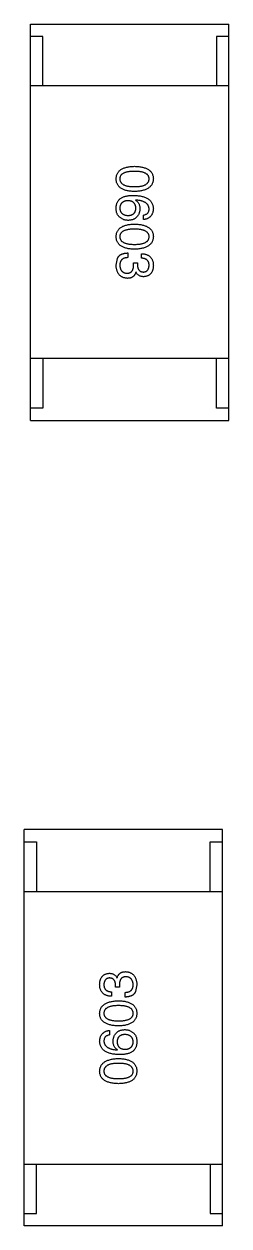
# Model space of a CAD drawing. Header units: inches. Extents: x -36 to 490, y -51 to 98.
# Drawn here: x 371.644 to 372.47, y 5.072 to 9.924 of the extents above; entities that cross this region are included whole.
import ezdxf

# ---------------------------------------------------------------- set-up
doc = ezdxf.new("R2010")
doc.units = ezdxf.units.IN
doc.header["$LTSCALE"] = 1.21
doc.header["$MEASUREMENT"] = 0
doc.layers.get('0').update_dxf_attribs({"linetype": 'CONTINUOUS'})

msp = doc.modelspace()

# ---------------------------------------------------------------- linework, layer by layer
at = {"color": 7, "linetype": 'Continuous'}
for p, q in [((371.6705, 8.3236), (371.6705, 9.9236)), ((371.6705, 9.9236), (372.4705, 9.9236)), ((372.4705, 8.3236), (372.4705, 9.9236)), ((371.7205, 9.8736), (371.6705, 9.8736)), ((371.7205, 9.6736), (371.7205, 9.8736)), ((372.4205, 9.8736), (372.4205, 9.6736)), ((372.4705, 9.8736), (372.4205, 9.8736)), ((372.4705, 9.6736), (371.6705, 9.6736)), ((372.0943, 9.2132), (372.0935, 9.2123)), ((372.1263, 9.1345), (372.1263, 9.1525)), ((372.0156, 8.9505), (372.0206, 8.9775)), ((372.0632, 8.9997), (372.0632, 8.9808)), ((372.1173, 8.9784), (372.1173, 8.9964)), ((372.0861, 8.9513), (372.0861, 8.9603)), ((372.0861, 8.9603), (372.1017, 8.9603)), ((372.1017, 8.9603), (372.1017, 8.9505)), ((372.096, 8.9218), (372.0951, 8.9218)), ((372.4705, 8.5736), (371.6705, 8.5736)), ((371.7205, 8.5736), (371.7205, 8.3736)), ((372.4205, 8.3736), (372.4205, 8.5736)), ((371.7205, 8.3736), (371.6705, 8.3736)), ((372.4705, 8.3736), (372.4205, 8.3736)), ((371.6705, 8.3236), (372.4705, 8.3236)), ((371.6443, 5.0723), (371.6443, 6.6723)), ((372.4443, 6.6723), (371.6443, 6.6723)), ((372.4443, 5.0723), (372.4443, 6.6723)), ((371.6443, 6.6223), (371.6943, 6.6223)), ((371.6943, 6.6223), (371.6943, 6.4223)), ((372.3943, 6.4223), (372.3943, 6.6223)), ((372.3943, 6.6223), (372.4443, 6.6223)), ((371.6443, 6.4223), (372.4443, 6.4223)), ((372.0188, 6.0742), (372.0196, 6.0742)), ((371.9975, 6.0176), (371.9975, 5.9996)), ((372.013, 6.0356), (372.013, 6.0455)), ((372.0286, 6.0356), (372.013, 6.0356)), ((372.0286, 6.0447), (372.0286, 6.0356)), ((372.0991, 6.0455), (372.0942, 6.0184)), ((372.0516, 5.9963), (372.0516, 6.0151)), ((371.9884, 5.8615), (371.9884, 5.8435)), ((372.0204, 5.7828), (372.0212, 5.7836)), ((371.6443, 5.3223), (372.4443, 5.3223)), ((371.6943, 5.1223), (371.6943, 5.3223)), ((372.3943, 5.3223), (372.3943, 5.1223)), ((371.6443, 5.1223), (371.6943, 5.1223)), ((372.3943, 5.1223), (372.4443, 5.1223)), ((372.4443, 5.0723), (371.6443, 5.0723))]:
    msp.add_line(p, q, dxfattribs=at)
for points, knots in [([(372.0156, 9.2986), (372.0157, 9.3006), (372.0159, 9.3045), (372.0168, 9.3101), (372.0184, 9.3153), (372.0204, 9.3202), (372.0231, 9.3248), (372.0263, 9.3289), (372.0301, 9.3327), (372.0345, 9.336), (372.0394, 9.339), (372.0449, 9.3416), (372.051, 9.3439), (372.0576, 9.3457), (372.0647, 9.3472), (372.0725, 9.3483), (372.0807, 9.3491), (372.0865, 9.3493), (372.0894, 9.3494)], [0, 0, 0, 0, 0.059135, 0.115606, 0.169241, 0.221578, 0.273261, 0.324749, 0.377329, 0.431642, 0.488541, 0.548597, 0.612232, 0.680174, 0.752504, 0.829777, 0.912307, 1, 1, 1, 1]), ([(372.0894, 9.3289), (372.087, 9.3289), (372.0824, 9.3288), (372.0757, 9.3285), (372.0695, 9.3279), (372.0637, 9.3271), (372.0584, 9.326), (372.0535, 9.3248), (372.0491, 9.3232), (372.0452, 9.3214), (372.0417, 9.3194), (372.0387, 9.3172), (372.0361, 9.3147), (372.034, 9.3119), (372.0324, 9.3089), (372.0312, 9.3057), (372.0305, 9.3022), (372.0304, 9.2998), (372.0304, 9.2986)], [0, 0, 0, 0, 0.096457, 0.187288, 0.27178, 0.350132, 0.423455, 0.491343, 0.554037, 0.612253, 0.666313, 0.717038, 0.764921, 0.811214, 0.856775, 0.902988, 0.950234, 1, 1, 1, 1]), ([(372.0894, 9.3494), (372.0925, 9.3493), (372.0984, 9.3491), (372.1069, 9.3483), (372.1149, 9.3472), (372.1223, 9.3457), (372.1291, 9.3439), (372.1354, 9.3416), (372.1411, 9.339), (372.1461, 9.336), (372.1507, 9.3327), (372.1546, 9.3289), (372.1579, 9.3248), (372.1607, 9.3202), (372.1628, 9.3153), (372.1644, 9.3101), (372.1654, 9.3045), (372.1656, 9.3006), (372.1656, 9.2986)], [0, 0, 0, 0, 0.088823, 0.172287, 0.250296, 0.323438, 0.392244, 0.456221, 0.516635, 0.573871, 0.628, 0.680335, 0.731489, 0.782557, 0.834044, 0.886738, 0.942089, 1, 1, 1, 1]), ([(372.1484, 9.2986), (372.1484, 9.2998), (372.1483, 9.3022), (372.1476, 9.3057), (372.1465, 9.3089), (372.1448, 9.3119), (372.1427, 9.3147), (372.1401, 9.3172), (372.1371, 9.3194), (372.1336, 9.3214), (372.1297, 9.3232), (372.1253, 9.3248), (372.1204, 9.326), (372.1151, 9.3271), (372.1093, 9.3279), (372.1031, 9.3285), (372.0964, 9.3288), (372.0918, 9.3289), (372.0894, 9.3289)], [0, 0, 0, 0, 0.049764, 0.097007, 0.143217, 0.188577, 0.235116, 0.282997, 0.333719, 0.387776, 0.445989, 0.508679, 0.576563, 0.649481, 0.728235, 0.812722, 0.903548, 1, 1, 1, 1]), ([(372.0894, 9.2478), (372.0865, 9.2479), (372.0807, 9.2481), (372.0725, 9.2488), (372.0647, 9.2499), (372.0576, 9.2514), (372.051, 9.2533), (372.0449, 9.2556), (372.0394, 9.2582), (372.0345, 9.2611), (372.0301, 9.2645), (372.0263, 9.2683), (372.0231, 9.2724), (372.0204, 9.2769), (372.0184, 9.2818), (372.0168, 9.2871), (372.0159, 9.2927), (372.0157, 9.2966), (372.0156, 9.2986)], [0, 0, 0, 0, 0.08769, 0.170218, 0.24749, 0.319818, 0.387758, 0.451391, 0.511445, 0.568185, 0.622681, 0.67526, 0.726746, 0.778428, 0.830764, 0.884397, 0.940866, 1, 1, 1, 1]), ([(372.0304, 9.2986), (372.0305, 9.2973), (372.0306, 9.2949), (372.0314, 9.2913), (372.0326, 9.288), (372.0343, 9.2849), (372.0365, 9.2821), (372.0391, 9.2795), (372.0421, 9.2772), (372.0456, 9.2751), (372.0495, 9.2733), (372.0539, 9.2717), (372.0587, 9.2704), (372.064, 9.2693), (372.0697, 9.2685), (372.0759, 9.2679), (372.0825, 9.2675), (372.0871, 9.2675), (372.0894, 9.2674)], [0, 0, 0, 0, 0.050879, 0.099377, 0.146973, 0.193618, 0.240619, 0.289461, 0.34047, 0.395283, 0.453059, 0.515633, 0.582666, 0.655287, 0.732971, 0.815933, 0.905166, 1, 1, 1, 1]), ([(372.0894, 9.2674), (372.0918, 9.2675), (372.0964, 9.2675), (372.1031, 9.2679), (372.1093, 9.2685), (372.1151, 9.2693), (372.1204, 9.2704), (372.1253, 9.2717), (372.1297, 9.2733), (372.1336, 9.2751), (372.1371, 9.2772), (372.1401, 9.2795), (372.1427, 9.2821), (372.1448, 9.2849), (372.1465, 9.288), (372.1476, 9.2913), (372.1483, 9.2949), (372.1484, 9.2973), (372.1484, 9.2986)], [0, 0, 0, 0, 0.095719, 0.185854, 0.269738, 0.347952, 0.420315, 0.487894, 0.550245, 0.608186, 0.662454, 0.713283, 0.761375, 0.808209, 0.854301, 0.901312, 0.949396, 1, 1, 1, 1]), ([(372.1656, 9.2986), (372.1655, 9.2966), (372.1653, 9.2928), (372.1642, 9.2872), (372.1626, 9.2821), (372.1604, 9.2772), (372.1576, 9.2728), (372.1542, 9.2687), (372.1503, 9.2649), (372.1457, 9.2616), (372.1407, 9.2586), (372.135, 9.2559), (372.1288, 9.2536), (372.122, 9.2517), (372.1147, 9.2502), (372.1068, 9.249), (372.0983, 9.2482), (372.0924, 9.2479), (372.0894, 9.2478)], [0, 0, 0, 0, 0.057415, 0.112361, 0.16496, 0.216437, 0.267441, 0.318839, 0.371478, 0.426325, 0.483626, 0.544235, 0.608673, 0.677374, 0.750405, 0.828394, 0.911525, 1, 1, 1, 1]), ([(372.0156, 9.1828), (372.0158, 9.1849), (372.016, 9.1889), (372.0171, 9.1947), (372.0187, 9.2001), (372.0209, 9.2052), (372.0236, 9.2099), (372.027, 9.2141), (372.0308, 9.218), (372.0338, 9.2202), (372.0353, 9.2214)], [0, 0, 0, 0, 0.137449, 0.267856, 0.393219, 0.514735, 0.63397, 0.753734, 0.874967, 1, 1, 1, 1]), ([(372.0353, 9.2214), (372.0369, 9.2222), (372.0401, 9.224), (372.0453, 9.2261), (372.051, 9.228), (372.0572, 9.2294), (372.0637, 9.2306), (372.0708, 9.2314), (372.0783, 9.2319), (372.0835, 9.232), (372.0861, 9.232)], [0, 0, 0, 0, 0.101889, 0.209155, 0.322694, 0.442863, 0.569758, 0.70479, 0.848502, 1, 1, 1, 1]), ([(372.0861, 9.232), (372.0893, 9.2319), (372.0954, 9.2317), (372.1042, 9.2309), (372.1125, 9.2297), (372.1202, 9.2281), (372.1273, 9.2262), (372.1337, 9.2238), (372.1396, 9.221), (372.1449, 9.2178), (372.1496, 9.2142), (372.1537, 9.2102), (372.1573, 9.2058), (372.1602, 9.201), (372.1625, 9.1958), (372.1642, 9.1902), (372.1653, 9.1842), (372.1655, 9.18), (372.1656, 9.1779)], [0, 0, 0, 0, 0.087517, 0.169686, 0.246944, 0.319347, 0.387088, 0.450961, 0.511075, 0.567974, 0.622351, 0.675039, 0.726853, 0.778688, 0.83093, 0.884738, 0.941043, 1, 1, 1, 1]), ([(372.0279, 9.1459), (372.0269, 9.1469), (372.0248, 9.1488), (372.0222, 9.1523), (372.0199, 9.1562), (372.0182, 9.1606), (372.0169, 9.1654), (372.016, 9.1708), (372.0155, 9.1767), (372.0156, 9.1807), (372.0156, 9.1828)], [0, 0, 0, 0, 0.105033, 0.21147, 0.321511, 0.438526, 0.563605, 0.698055, 0.843218, 1, 1, 1, 1]), ([(372.0632, 9.2107), (372.0619, 9.2106), (372.0594, 9.2105), (372.0557, 9.2099), (372.0523, 9.2091), (372.0492, 9.2082), (372.0463, 9.207), (372.0436, 9.2056), (372.0411, 9.204), (372.039, 9.2021), (372.037, 9.2001), (372.0354, 9.1978), (372.0339, 9.1953), (372.0327, 9.1925), (372.0317, 9.1896), (372.031, 9.1864), (372.0305, 9.1831), (372.0304, 9.1807), (372.0304, 9.1795)], [0, 0, 0, 0, 0.076467, 0.148148, 0.216496, 0.280559, 0.342274, 0.401168, 0.458322, 0.514073, 0.569257, 0.62465, 0.68124, 0.739113, 0.799947, 0.862804, 0.929597, 1, 1, 1, 1]), ([(372.0304, 9.1795), (372.0305, 9.1785), (372.0307, 9.1763), (372.0312, 9.1732), (372.032, 9.1703), (372.033, 9.1676), (372.0343, 9.1651), (372.0358, 9.1628), (372.0376, 9.1607), (372.0396, 9.1588), (372.0418, 9.1571), (372.0443, 9.1556), (372.047, 9.1543), (372.0499, 9.1532), (372.0531, 9.1523), (372.0565, 9.1516), (372.0602, 9.1511), (372.0627, 9.1509), (372.064, 9.1509)], [0, 0, 0, 0, 0.066682, 0.130303, 0.190802, 0.248749, 0.30534, 0.361219, 0.415721, 0.471765, 0.528279, 0.586428, 0.64659, 0.710143, 0.776461, 0.846692, 0.921137, 1, 1, 1, 1]), ([(372.0951, 9.1804), (372.0951, 9.1815), (372.095, 9.1838), (372.0945, 9.1871), (372.0938, 9.1901), (372.0929, 9.193), (372.0918, 9.1957), (372.0903, 9.1981), (372.0887, 9.2003), (372.0868, 9.2023), (372.0847, 9.2041), (372.0823, 9.2057), (372.0797, 9.2071), (372.0768, 9.2082), (372.0738, 9.2092), (372.0704, 9.2099), (372.0669, 9.2104), (372.0644, 9.2106), (372.0632, 9.2107)], [0, 0, 0, 0, 0.070453, 0.136523, 0.199866, 0.260392, 0.318446, 0.374657, 0.430182, 0.485556, 0.541071, 0.598396, 0.657208, 0.718642, 0.783247, 0.851631, 0.923928, 1, 1, 1, 1]), ([(372.064, 9.1509), (372.0652, 9.1509), (372.0676, 9.1511), (372.0711, 9.1516), (372.0743, 9.1524), (372.0773, 9.1532), (372.0801, 9.1544), (372.0826, 9.1557), (372.0849, 9.1573), (372.087, 9.159), (372.0888, 9.161), (372.0904, 9.1631), (372.0918, 9.1655), (372.093, 9.1681), (372.0939, 9.1709), (372.0945, 9.1739), (372.095, 9.177), (372.0951, 9.1792), (372.0951, 9.1804)], [0, 0, 0, 0, 0.076288, 0.14871, 0.216387, 0.281386, 0.342528, 0.402111, 0.4591, 0.514852, 0.569974, 0.625644, 0.682226, 0.740156, 0.800362, 0.863471, 0.930116, 1, 1, 1, 1]), ([(372.1115, 9.1779), (372.1114, 9.1761), (372.111, 9.1725), (372.1102, 9.1674), (372.109, 9.1626), (372.1075, 9.1581), (372.1056, 9.154), (372.1035, 9.1502), (372.101, 9.1468), (372.0983, 9.1437), (372.0952, 9.1409), (372.0918, 9.1385), (372.088, 9.1364), (372.084, 9.1346), (372.0796, 9.1333), (372.075, 9.1322), (372.07, 9.1315), (372.0666, 9.1313), (372.0648, 9.1312)], [0, 0, 0, 0, 0.074228, 0.144548, 0.211288, 0.274576, 0.335162, 0.393915, 0.450599, 0.506657, 0.562409, 0.618617, 0.676096, 0.735061, 0.79654, 0.860906, 0.928473, 1, 1, 1, 1]), ([(372.0935, 9.2123), (372.0949, 9.2115), (372.0978, 9.2098), (372.1015, 9.2066), (372.1046, 9.2029), (372.1072, 9.1988), (372.1091, 9.1942), (372.1106, 9.1892), (372.1114, 9.1837), (372.1115, 9.1799), (372.1115, 9.1779)], [0, 0, 0, 0, 0.122276, 0.239997, 0.35611, 0.473903, 0.59404, 0.720428, 0.855383, 1, 1, 1, 1]), ([(372.1484, 9.1779), (372.1483, 9.1792), (372.1481, 9.1818), (372.1473, 9.1854), (372.1461, 9.1889), (372.1445, 9.1921), (372.1425, 9.1952), (372.1401, 9.1979), (372.1372, 9.2005), (372.1341, 9.2028), (372.1305, 9.2049), (372.1265, 9.2067), (372.1221, 9.2084), (372.1173, 9.2098), (372.1121, 9.211), (372.1065, 9.2119), (372.1006, 9.2127), (372.0964, 9.213), (372.0943, 9.2132)], [0, 0, 0, 0, 0.054741, 0.107075, 0.158339, 0.208382, 0.258772, 0.310045, 0.362765, 0.417822, 0.475982, 0.537466, 0.602901, 0.673037, 0.747247, 0.826291, 0.910782, 1, 1, 1, 1]), ([(372.1263, 9.1525), (372.128, 9.1529), (372.1314, 9.1536), (372.1359, 9.1555), (372.1398, 9.1578), (372.143, 9.1608), (372.1455, 9.1643), (372.1472, 9.1684), (372.1483, 9.173), (372.1484, 9.1762), (372.1484, 9.1779)], [0, 0, 0, 0, 0.1439, 0.274233, 0.394478, 0.509388, 0.621911, 0.738504, 0.863414, 1, 1, 1, 1]), ([(372.1656, 9.1779), (372.1655, 9.1763), (372.1652, 9.1732), (372.1646, 9.1687), (372.1636, 9.1644), (372.1623, 9.1605), (372.1608, 9.1568), (372.159, 9.1533), (372.157, 9.1502), (372.1546, 9.1473), (372.152, 9.1447), (372.1491, 9.1425), (372.146, 9.1404), (372.1426, 9.1386), (372.1389, 9.1371), (372.1349, 9.136), (372.1307, 9.135), (372.1278, 9.1347), (372.1263, 9.1345)], [0, 0, 0, 0, 0.073784, 0.144317, 0.211047, 0.274818, 0.336501, 0.395724, 0.453465, 0.510016, 0.566585, 0.622844, 0.680328, 0.739335, 0.800408, 0.863904, 0.93053, 1, 1, 1, 1]), ([(372.0648, 9.1312), (372.0631, 9.1312), (372.0596, 9.1313), (372.0545, 9.132), (372.0496, 9.1332), (372.0449, 9.1348), (372.0404, 9.1369), (372.036, 9.1394), (372.0318, 9.1424), (372.0292, 9.1448), (372.0279, 9.1459)], [0, 0, 0, 0, 0.12904, 0.253809, 0.377066, 0.499122, 0.621469, 0.744665, 0.870607, 1, 1, 1, 1]), ([(372.0156, 9.0654), (372.0157, 9.0674), (372.0159, 9.0713), (372.0168, 9.0769), (372.0184, 9.0822), (372.0204, 9.0871), (372.0231, 9.0916), (372.0263, 9.0957), (372.0301, 9.0995), (372.0345, 9.1028), (372.0394, 9.1059), (372.0449, 9.1085), (372.051, 9.1107), (372.0576, 9.1126), (372.0647, 9.1141), (372.0725, 9.1152), (372.0807, 9.116), (372.0865, 9.1162), (372.0894, 9.1163)], [0, 0, 0, 0, 0.059135, 0.115606, 0.169241, 0.221578, 0.273261, 0.324749, 0.377329, 0.431642, 0.488541, 0.548597, 0.612232, 0.680174, 0.752504, 0.829777, 0.912307, 1, 1, 1, 1]), ([(372.0894, 9.0958), (372.087, 9.0957), (372.0824, 9.0957), (372.0757, 9.0953), (372.0695, 9.0948), (372.0637, 9.094), (372.0584, 9.0928), (372.0535, 9.0916), (372.0491, 9.0901), (372.0452, 9.0883), (372.0417, 9.0863), (372.0387, 9.084), (372.0361, 9.0815), (372.034, 9.0788), (372.0324, 9.0758), (372.0312, 9.0725), (372.0305, 9.0691), (372.0304, 9.0667), (372.0304, 9.0654)], [0, 0, 0, 0, 0.096457, 0.187288, 0.27178, 0.350132, 0.423455, 0.491343, 0.554037, 0.612253, 0.666313, 0.717038, 0.764921, 0.811214, 0.856775, 0.902988, 0.950234, 1, 1, 1, 1]), ([(372.0894, 9.1163), (372.0925, 9.1162), (372.0984, 9.116), (372.1069, 9.1152), (372.1149, 9.1141), (372.1223, 9.1126), (372.1291, 9.1107), (372.1354, 9.1085), (372.1411, 9.1059), (372.1461, 9.1029), (372.1507, 9.0995), (372.1546, 9.0957), (372.1579, 9.0916), (372.1607, 9.0871), (372.1628, 9.0822), (372.1644, 9.0769), (372.1654, 9.0713), (372.1656, 9.0674), (372.1656, 9.0654)], [0, 0, 0, 0, 0.088823, 0.172287, 0.250296, 0.323438, 0.392244, 0.456221, 0.516635, 0.573871, 0.628, 0.680335, 0.731489, 0.782557, 0.834044, 0.886738, 0.942089, 1, 1, 1, 1]), ([(372.1484, 9.0654), (372.1484, 9.0667), (372.1483, 9.0691), (372.1476, 9.0725), (372.1465, 9.0758), (372.1448, 9.0788), (372.1427, 9.0815), (372.1401, 9.084), (372.1371, 9.0863), (372.1336, 9.0883), (372.1297, 9.0901), (372.1253, 9.0916), (372.1204, 9.0928), (372.1151, 9.094), (372.1093, 9.0948), (372.1031, 9.0953), (372.0964, 9.0957), (372.0918, 9.0957), (372.0894, 9.0958)], [0, 0, 0, 0, 0.049764, 0.097007, 0.143217, 0.188577, 0.235116, 0.282997, 0.333719, 0.387776, 0.445989, 0.508679, 0.576563, 0.649481, 0.728235, 0.812722, 0.903548, 1, 1, 1, 1]), ([(372.0894, 9.0146), (372.0865, 9.0147), (372.0807, 9.0149), (372.0725, 9.0157), (372.0647, 9.0168), (372.0576, 9.0183), (372.051, 9.0202), (372.0449, 9.0224), (372.0394, 9.025), (372.0345, 9.028), (372.0301, 9.0314), (372.0263, 9.0351), (372.0231, 9.0393), (372.0204, 9.0438), (372.0184, 9.0487), (372.0168, 9.0539), (372.0159, 9.0596), (372.0157, 9.0634), (372.0156, 9.0654)], [0, 0, 0, 0, 0.08769, 0.170218, 0.24749, 0.319818, 0.387758, 0.451391, 0.511445, 0.568185, 0.622681, 0.67526, 0.726746, 0.778428, 0.830764, 0.884397, 0.940866, 1, 1, 1, 1]), ([(372.0304, 9.0654), (372.0305, 9.0642), (372.0306, 9.0617), (372.0314, 9.0581), (372.0326, 9.0548), (372.0343, 9.0518), (372.0365, 9.0489), (372.0391, 9.0464), (372.0421, 9.044), (372.0456, 9.042), (372.0495, 9.0401), (372.0539, 9.0386), (372.0587, 9.0372), (372.064, 9.0362), (372.0697, 9.0353), (372.0759, 9.0347), (372.0825, 9.0344), (372.0871, 9.0343), (372.0894, 9.0343)], [0, 0, 0, 0, 0.050879, 0.099377, 0.146973, 0.193618, 0.240619, 0.289461, 0.34047, 0.395283, 0.453059, 0.515633, 0.582666, 0.655287, 0.732971, 0.815933, 0.905166, 1, 1, 1, 1]), ([(372.0894, 9.0343), (372.0918, 9.0343), (372.0964, 9.0344), (372.1031, 9.0347), (372.1093, 9.0353), (372.1151, 9.0361), (372.1204, 9.0372), (372.1253, 9.0386), (372.1297, 9.0401), (372.1336, 9.0419), (372.1371, 9.0441), (372.1401, 9.0463), (372.1427, 9.0489), (372.1448, 9.0517), (372.1465, 9.0548), (372.1476, 9.0581), (372.1483, 9.0617), (372.1484, 9.0642), (372.1484, 9.0654)], [0, 0, 0, 0, 0.095719, 0.185854, 0.269738, 0.347952, 0.420315, 0.487894, 0.550245, 0.608186, 0.662454, 0.713283, 0.761375, 0.808209, 0.854301, 0.901312, 0.949396, 1, 1, 1, 1]), ([(372.1656, 9.0654), (372.1655, 9.0635), (372.1653, 9.0596), (372.1642, 9.0541), (372.1626, 9.0489), (372.1604, 9.0441), (372.1576, 9.0396), (372.1542, 9.0355), (372.1503, 9.0318), (372.1457, 9.0284), (372.1407, 9.0254), (372.135, 9.0228), (372.1288, 9.0205), (372.122, 9.0186), (372.1147, 9.0171), (372.1068, 9.0159), (372.0983, 9.015), (372.0924, 9.0147), (372.0894, 9.0146)], [0, 0, 0, 0, 0.057415, 0.112361, 0.16496, 0.216437, 0.267441, 0.318839, 0.371478, 0.426325, 0.483626, 0.544235, 0.608673, 0.677374, 0.750405, 0.828394, 0.911525, 1, 1, 1, 1]), ([(372.0206, 8.9775), (372.021, 8.9784), (372.0218, 8.9801), (372.0234, 8.9826), (372.025, 8.9849), (372.0269, 8.987), (372.0289, 8.9889), (372.0311, 8.9907), (372.0336, 8.9923), (372.0361, 8.9938), (372.0389, 8.9951), (372.0418, 8.9962), (372.045, 8.9972), (372.0483, 8.998), (372.0517, 8.9987), (372.0554, 8.9992), (372.0592, 8.9995), (372.0618, 8.9996), (372.0632, 8.9997)], [0, 0, 0, 0, 0.056906, 0.113264, 0.168825, 0.223843, 0.279195, 0.335267, 0.392098, 0.450414, 0.51054, 0.572219, 0.636652, 0.703156, 0.773102, 0.845505, 0.921063, 1, 1, 1, 1]), ([(372.0632, 8.9808), (372.0619, 8.9808), (372.0593, 8.9807), (372.0556, 8.9802), (372.0521, 8.9796), (372.0489, 8.9786), (372.0459, 8.9775), (372.0432, 8.9761), (372.0408, 8.9745), (372.0386, 8.9727), (372.0366, 8.9706), (372.0349, 8.9683), (372.0335, 8.9658), (372.0324, 8.963), (372.0315, 8.96), (372.0309, 8.9567), (372.0305, 8.9533), (372.0304, 8.9509), (372.0304, 8.9497)], [0, 0, 0, 0, 0.07723, 0.149593, 0.217944, 0.282232, 0.34411, 0.402297, 0.458791, 0.513966, 0.568538, 0.623291, 0.679957, 0.737243, 0.798142, 0.86118, 0.928728, 1, 1, 1, 1]), ([(372.1173, 8.9964), (372.1192, 8.9963), (372.1229, 8.9962), (372.1283, 8.9956), (372.1334, 8.9946), (372.1381, 8.9932), (372.1424, 8.9915), (372.1464, 8.9894), (372.15, 8.987), (372.1532, 8.9842), (372.1561, 8.981), (372.1585, 8.9775), (372.1607, 8.9736), (372.1624, 8.9693), (372.1638, 8.9647), (372.1648, 8.9597), (372.1655, 8.9544), (372.1656, 8.9507), (372.1656, 8.9489)], [0, 0, 0, 0, 0.074804, 0.144899, 0.211458, 0.274554, 0.334363, 0.392059, 0.448123, 0.503024, 0.558154, 0.613471, 0.670844, 0.729926, 0.792003, 0.857405, 0.926768, 1, 1, 1, 1]), ([(372.1484, 8.9497), (372.1484, 8.9508), (372.1484, 8.953), (372.148, 8.9562), (372.1474, 8.9591), (372.1465, 8.9619), (372.1455, 8.9645), (372.1441, 8.9668), (372.1425, 8.9689), (372.1407, 8.9708), (372.1386, 8.9725), (372.1362, 8.974), (372.1337, 8.9753), (372.1309, 8.9763), (372.1278, 8.9772), (372.1245, 8.9778), (372.121, 8.9782), (372.1185, 8.9783), (372.1173, 8.9784)], [0, 0, 0, 0, 0.069877, 0.136363, 0.198671, 0.257968, 0.315462, 0.370709, 0.425568, 0.479847, 0.535753, 0.592303, 0.651386, 0.713311, 0.778642, 0.84836, 0.921866, 1, 1, 1, 1]), ([(372.0615, 8.8972), (372.0597, 8.8973), (372.0563, 8.8976), (372.0512, 8.8985), (372.0465, 8.8997), (372.0421, 8.9014), (372.038, 8.9034), (372.0343, 8.9058), (372.0309, 8.9086), (372.0279, 8.9117), (372.0251, 8.9153), (372.0228, 8.9192), (372.0207, 8.9235), (372.019, 8.9282), (372.0177, 8.9332), (372.0166, 8.9386), (372.0159, 8.9444), (372.0157, 8.9484), (372.0156, 8.9505)], [0, 0, 0, 0, 0.068236, 0.132937, 0.194125, 0.253174, 0.310181, 0.365986, 0.421096, 0.476216, 0.532352, 0.590232, 0.649824, 0.71274, 0.778406, 0.848058, 0.921922, 1, 1, 1, 1]), ([(372.0304, 8.9497), (372.0305, 8.9485), (372.0306, 8.9461), (372.0312, 8.9426), (372.0319, 8.9394), (372.0327, 8.9363), (372.0338, 8.9335), (372.0351, 8.931), (372.0366, 8.9286), (372.0383, 8.9265), (372.0403, 8.9246), (372.0423, 8.9229), (372.0447, 8.9215), (372.0472, 8.9203), (372.0498, 8.9193), (372.0528, 8.9185), (372.0558, 8.918), (372.058, 8.9178), (372.0591, 8.9177)], [0, 0, 0, 0, 0.076694, 0.149502, 0.218019, 0.283183, 0.345589, 0.405199, 0.462852, 0.519478, 0.575313, 0.630559, 0.687006, 0.744638, 0.804006, 0.866059, 0.931486, 1, 1, 1, 1]), ([(372.0591, 8.9177), (372.0602, 8.9177), (372.0623, 8.9178), (372.0654, 8.9182), (372.0683, 8.9188), (372.0709, 8.9197), (372.0734, 8.9209), (372.0756, 8.9224), (372.0776, 8.9241), (372.0794, 8.9261), (372.081, 8.9283), (372.0824, 8.9308), (372.0836, 8.9336), (372.0845, 8.9367), (372.0853, 8.94), (372.0857, 8.9435), (372.0861, 8.9473), (372.0861, 8.95), (372.0861, 8.9513)], [0, 0, 0, 0, 0.066518, 0.129194, 0.188613, 0.245254, 0.300032, 0.353805, 0.407079, 0.461108, 0.516272, 0.574141, 0.634837, 0.699275, 0.767504, 0.840272, 0.917505, 1, 1, 1, 1]), ([(372.1017, 8.9505), (372.1018, 8.9494), (372.1018, 8.9473), (372.1022, 8.9442), (372.1028, 8.9413), (372.1034, 8.9386), (372.1043, 8.9362), (372.1054, 8.9339), (372.1066, 8.9318), (372.108, 8.93), (372.1096, 8.9283), (372.1114, 8.9269), (372.1133, 8.9256), (372.1154, 8.9246), (372.1177, 8.9238), (372.1201, 8.9232), (372.1227, 8.9228), (372.1245, 8.9227), (372.1255, 8.9226)], [0, 0, 0, 0, 0.079415, 0.154091, 0.22508, 0.29186, 0.355026, 0.415127, 0.472418, 0.528511, 0.583551, 0.638361, 0.693547, 0.750023, 0.807857, 0.868401, 0.932259, 1, 1, 1, 1]), ([(372.1255, 8.9226), (372.1264, 8.9227), (372.1281, 8.9229), (372.1306, 8.9234), (372.133, 8.924), (372.1352, 8.9249), (372.1372, 8.9259), (372.1391, 8.9272), (372.1408, 8.9286), (372.1423, 8.9302), (372.1437, 8.932), (372.1449, 8.934), (372.1459, 8.9361), (372.1468, 8.9385), (372.1474, 8.941), (372.1479, 8.9437), (372.1483, 8.9466), (372.1484, 8.9486), (372.1484, 8.9497)], [0, 0, 0, 0, 0.067655, 0.132224, 0.194132, 0.253145, 0.309858, 0.366002, 0.421361, 0.47702, 0.532632, 0.590536, 0.65067, 0.713258, 0.779588, 0.848803, 0.921949, 1, 1, 1, 1]), ([(372.1656, 8.9489), (372.1656, 8.9471), (372.1654, 8.9438), (372.1647, 8.9389), (372.1639, 8.9344), (372.1627, 8.9301), (372.1613, 8.9262), (372.1595, 8.9226), (372.1576, 8.9192), (372.1553, 8.9163), (372.1527, 8.9136), (372.1499, 8.9112), (372.1467, 8.9092), (372.1434, 8.9074), (372.1397, 8.906), (372.1357, 8.9049), (372.1315, 8.9041), (372.1286, 8.9039), (372.1271, 8.9038)], [0, 0, 0, 0, 0.077845, 0.151584, 0.221397, 0.287366, 0.350104, 0.410398, 0.467998, 0.524388, 0.579979, 0.635152, 0.690917, 0.747936, 0.806661, 0.867861, 0.932479, 1, 1, 1, 1]), ([(372.0951, 8.9218), (372.0948, 8.9208), (372.0942, 8.9189), (372.0931, 8.9161), (372.0918, 8.9135), (372.0903, 8.911), (372.0887, 8.9088), (372.087, 8.9068), (372.0851, 8.905), (372.0831, 8.9033), (372.0809, 8.9019), (372.0786, 8.9006), (372.0761, 8.8996), (372.0734, 8.8987), (372.0707, 8.898), (372.0678, 8.8976), (372.0647, 8.8973), (372.0626, 8.8972), (372.0615, 8.8972)], [0, 0, 0, 0, 0.069445, 0.136039, 0.200011, 0.261745, 0.322328, 0.381403, 0.438864, 0.496655, 0.554398, 0.612391, 0.672266, 0.733005, 0.79604, 0.861293, 0.928785, 1, 1, 1, 1]), ([(372.1271, 8.9038), (372.1253, 8.9038), (372.1217, 8.9039), (372.1166, 8.9048), (372.112, 8.9062), (372.1078, 8.9081), (372.1041, 8.9107), (372.1009, 8.9139), (372.0981, 8.9176), (372.0967, 8.9204), (372.096, 8.9218)], [0, 0, 0, 0, 0.143686, 0.277942, 0.40333, 0.521785, 0.638573, 0.755208, 0.874773, 1, 1, 1, 1]), ([(371.9491, 6.0471), (371.9492, 6.0488), (371.9493, 6.0522), (371.95, 6.0571), (371.9509, 6.0616), (371.9521, 6.0658), (371.9535, 6.0698), (371.9552, 6.0734), (371.9572, 6.0767), (371.9595, 6.0797), (371.962, 6.0824), (371.9649, 6.0848), (371.968, 6.0868), (371.9714, 6.0885), (371.9751, 6.0899), (371.979, 6.091), (371.9832, 6.0918), (371.9861, 6.0921), (371.9876, 6.0922)], [0, 0, 0, 0, 0.077845, 0.151584, 0.221397, 0.287366, 0.350104, 0.410398, 0.467998, 0.524388, 0.579979, 0.635152, 0.690917, 0.747936, 0.806661, 0.867861, 0.932479, 1, 1, 1, 1]), ([(371.9893, 6.0733), (371.9884, 6.0733), (371.9866, 6.0731), (371.9841, 6.0726), (371.9817, 6.0719), (371.9795, 6.0711), (371.9775, 6.07), (371.9756, 6.0688), (371.9739, 6.0674), (371.9724, 6.0658), (371.971, 6.064), (371.9699, 6.062), (371.9688, 6.0598), (371.968, 6.0575), (371.9673, 6.0549), (371.9668, 6.0522), (371.9664, 6.0493), (371.9663, 6.0473), (371.9663, 6.0463)], [0, 0, 0, 0, 0.067655, 0.132224, 0.194132, 0.253145, 0.309858, 0.366002, 0.421361, 0.47702, 0.532632, 0.590536, 0.65067, 0.713258, 0.779588, 0.848803, 0.921949, 1, 1, 1, 1]), ([(371.9876, 6.0922), (371.9895, 6.0921), (371.993, 6.0921), (371.9981, 6.0912), (372.0027, 6.0898), (372.0069, 6.0878), (372.0106, 6.0852), (372.0139, 6.0821), (372.0166, 6.0784), (372.018, 6.0756), (372.0188, 6.0742)], [0, 0, 0, 0, 0.143686, 0.277942, 0.40333, 0.521785, 0.638573, 0.755208, 0.874773, 1, 1, 1, 1]), ([(372.013, 6.0455), (372.013, 6.0466), (372.0129, 6.0487), (372.0125, 6.0518), (372.012, 6.0547), (372.0113, 6.0573), (372.0104, 6.0598), (372.0093, 6.0621), (372.0081, 6.0641), (372.0067, 6.066), (372.0051, 6.0676), (372.0034, 6.0691), (372.0014, 6.0703), (371.9993, 6.0714), (371.9971, 6.0722), (371.9946, 6.0728), (371.992, 6.0732), (371.9902, 6.0733), (371.9893, 6.0733)], [0, 0, 0, 0, 0.079415, 0.154091, 0.22508, 0.29186, 0.355026, 0.415127, 0.472418, 0.528511, 0.583551, 0.638361, 0.693547, 0.750023, 0.807857, 0.868401, 0.932259, 1, 1, 1, 1]), ([(372.0196, 6.0742), (372.0199, 6.0752), (372.0205, 6.0771), (372.0216, 6.0799), (372.023, 6.0825), (372.0244, 6.0849), (372.026, 6.0871), (372.0277, 6.0892), (372.0296, 6.091), (372.0316, 6.0927), (372.0338, 6.0941), (372.0362, 6.0953), (372.0386, 6.0964), (372.0413, 6.0972), (372.044, 6.098), (372.047, 6.0984), (372.05, 6.0987), (372.0521, 6.0987), (372.0532, 6.0988)], [0, 0, 0, 0, 0.069445, 0.136039, 0.200011, 0.261745, 0.322328, 0.381403, 0.438864, 0.496655, 0.554398, 0.612391, 0.672266, 0.733005, 0.79604, 0.861293, 0.928785, 1, 1, 1, 1]), ([(372.0556, 6.0783), (372.0546, 6.0782), (372.0524, 6.0782), (372.0493, 6.0778), (372.0465, 6.0771), (372.0438, 6.0762), (372.0414, 6.075), (372.0391, 6.0736), (372.0371, 6.0719), (372.0353, 6.0699), (372.0337, 6.0676), (372.0323, 6.0651), (372.0312, 6.0623), (372.0303, 6.0593), (372.0295, 6.056), (372.029, 6.0524), (372.0286, 6.0486), (372.0286, 6.046), (372.0286, 6.0447)], [0, 0, 0, 0, 0.066518, 0.129194, 0.188613, 0.245254, 0.300032, 0.353805, 0.407079, 0.461108, 0.516272, 0.574141, 0.634837, 0.699275, 0.767504, 0.840272, 0.917505, 1, 1, 1, 1]), ([(372.0532, 6.0988), (372.055, 6.0986), (372.0585, 6.0984), (372.0635, 6.0975), (372.0682, 6.0962), (372.0726, 6.0946), (372.0767, 6.0926), (372.0804, 6.0902), (372.0838, 6.0874), (372.0869, 6.0842), (372.0896, 6.0807), (372.092, 6.0768), (372.094, 6.0725), (372.0957, 6.0678), (372.097, 6.0628), (372.0981, 6.0573), (372.0988, 6.0515), (372.099, 6.0475), (372.0991, 6.0455)], [0, 0, 0, 0, 0.068236, 0.132937, 0.194125, 0.253174, 0.310181, 0.365986, 0.421096, 0.476216, 0.532352, 0.590232, 0.649824, 0.71274, 0.778406, 0.848058, 0.921922, 1, 1, 1, 1]), ([(372.0843, 6.0463), (372.0843, 6.0475), (372.0841, 6.0499), (372.0836, 6.0534), (372.0829, 6.0566), (372.082, 6.0596), (372.0809, 6.0624), (372.0796, 6.065), (372.0781, 6.0673), (372.0764, 6.0695), (372.0745, 6.0714), (372.0724, 6.0731), (372.0701, 6.0745), (372.0676, 6.0757), (372.0649, 6.0767), (372.062, 6.0775), (372.0589, 6.078), (372.0567, 6.0782), (372.0556, 6.0783)], [0, 0, 0, 0, 0.076694, 0.149502, 0.218019, 0.283183, 0.345589, 0.405199, 0.462852, 0.519478, 0.575313, 0.630559, 0.687006, 0.744638, 0.804006, 0.866059, 0.931486, 1, 1, 1, 1]), ([(371.9975, 5.9996), (371.9955, 5.9996), (371.9918, 5.9998), (371.9864, 6.0004), (371.9813, 6.0014), (371.9766, 6.0027), (371.9723, 6.0045), (371.9684, 6.0066), (371.9648, 6.009), (371.9615, 6.0118), (371.9587, 6.015), (371.9562, 6.0185), (371.9541, 6.0224), (371.9523, 6.0267), (371.9509, 6.0313), (371.95, 6.0362), (371.9493, 6.0416), (371.9492, 6.0452), (371.9491, 6.0471)], [0, 0, 0, 0, 0.074804, 0.144899, 0.211458, 0.274554, 0.334363, 0.392059, 0.448123, 0.503024, 0.558154, 0.613471, 0.670844, 0.729926, 0.792003, 0.857405, 0.926768, 1, 1, 1, 1]), ([(371.9663, 6.0463), (371.9663, 6.0452), (371.9664, 6.043), (371.9667, 6.0398), (371.9673, 6.0368), (371.9682, 6.0341), (371.9693, 6.0315), (371.9706, 6.0292), (371.9722, 6.027), (371.9741, 6.0251), (371.9761, 6.0234), (371.9785, 6.022), (371.981, 6.0207), (371.9839, 6.0196), (371.9869, 6.0188), (371.9902, 6.0182), (371.9938, 6.0178), (371.9962, 6.0177), (371.9975, 6.0176)], [0, 0, 0, 0, 0.069877, 0.136363, 0.198671, 0.257968, 0.315462, 0.370709, 0.425568, 0.479847, 0.535753, 0.592303, 0.651386, 0.713311, 0.778642, 0.84836, 0.921866, 1, 1, 1, 1]), ([(372.0516, 6.0151), (372.0529, 6.0152), (372.0554, 6.0153), (372.0592, 6.0158), (372.0626, 6.0164), (372.0659, 6.0173), (372.0688, 6.0185), (372.0715, 6.0198), (372.074, 6.0215), (372.0762, 6.0233), (372.0781, 6.0254), (372.0798, 6.0277), (372.0812, 6.0302), (372.0823, 6.033), (372.0832, 6.036), (372.0839, 6.0392), (372.0843, 6.0427), (372.0843, 6.0451), (372.0843, 6.0463)], [0, 0, 0, 0, 0.07723, 0.149593, 0.217944, 0.282232, 0.34411, 0.402297, 0.458791, 0.513966, 0.568538, 0.623291, 0.679957, 0.737243, 0.798142, 0.86118, 0.928728, 1, 1, 1, 1]), ([(372.0942, 6.0184), (372.0938, 6.0176), (372.0929, 6.0158), (372.0914, 6.0134), (372.0897, 6.0111), (372.0879, 6.009), (372.0858, 6.0071), (372.0836, 6.0053), (372.0812, 6.0037), (372.0786, 6.0022), (372.0758, 6.0009), (372.0729, 5.9997), (372.0698, 5.9988), (372.0665, 5.9979), (372.063, 5.9973), (372.0593, 5.9968), (372.0555, 5.9964), (372.0529, 5.9963), (372.0516, 5.9963)], [0, 0, 0, 0, 0.056906, 0.113264, 0.168825, 0.223843, 0.279195, 0.335267, 0.392098, 0.450414, 0.51054, 0.572219, 0.636652, 0.703156, 0.773102, 0.845505, 0.921063, 1, 1, 1, 1]), ([(371.9491, 5.9305), (371.9492, 5.9325), (371.9494, 5.9363), (371.9505, 5.9419), (371.9522, 5.9471), (371.9544, 5.9519), (371.9571, 5.9564), (371.9605, 5.9605), (371.9645, 5.9642), (371.969, 5.9676), (371.9741, 5.9706), (371.9797, 5.9732), (371.9859, 5.9755), (371.9927, 5.9774), (372.0001, 5.9789), (372.008, 5.9801), (372.0165, 5.981), (372.0223, 5.9812), (372.0253, 5.9814)], [0, 0, 0, 0, 0.057415, 0.112361, 0.16496, 0.216437, 0.267441, 0.318839, 0.371478, 0.426325, 0.483626, 0.544235, 0.608673, 0.677374, 0.750405, 0.828394, 0.911525, 1, 1, 1, 1]), ([(372.0253, 5.9814), (372.0283, 5.9813), (372.034, 5.9811), (372.0423, 5.9803), (372.05, 5.9792), (372.0572, 5.9777), (372.0638, 5.9758), (372.0698, 5.9736), (372.0753, 5.971), (372.0802, 5.968), (372.0846, 5.9646), (372.0884, 5.9608), (372.0916, 5.9567), (372.0943, 5.9522), (372.0963, 5.9473), (372.0979, 5.942), (372.0988, 5.9364), (372.099, 5.9325), (372.0991, 5.9305)], [0, 0, 0, 0, 0.08769, 0.170218, 0.24749, 0.319818, 0.387758, 0.451391, 0.511445, 0.568185, 0.622681, 0.67526, 0.726746, 0.778428, 0.830764, 0.884397, 0.940866, 1, 1, 1, 1]), ([(372.0253, 5.8797), (372.0223, 5.8798), (372.0164, 5.88), (372.0078, 5.8808), (371.9998, 5.8819), (371.9924, 5.8834), (371.9856, 5.8853), (371.9793, 5.8875), (371.9737, 5.8901), (371.9686, 5.8931), (371.9641, 5.8965), (371.9601, 5.9002), (371.9568, 5.9044), (371.954, 5.9089), (371.9519, 5.9138), (371.9503, 5.919), (371.9494, 5.9247), (371.9492, 5.9286), (371.9491, 5.9305)], [0, 0, 0, 0, 0.088823, 0.172287, 0.250296, 0.323438, 0.392244, 0.456221, 0.516635, 0.573871, 0.628, 0.680335, 0.731489, 0.782557, 0.834044, 0.886738, 0.942089, 1, 1, 1, 1]), ([(372.0253, 5.9617), (372.0229, 5.9617), (372.0183, 5.9616), (372.0116, 5.9613), (372.0054, 5.9607), (371.9996, 5.9598), (371.9943, 5.9587), (371.9895, 5.9574), (371.9851, 5.9558), (371.9811, 5.954), (371.9776, 5.9519), (371.9746, 5.9496), (371.972, 5.947), (371.9699, 5.9442), (371.9683, 5.9411), (371.9671, 5.9378), (371.9664, 5.9342), (371.9664, 5.9318), (371.9663, 5.9305)], [0, 0, 0, 0, 0.095719, 0.185854, 0.269738, 0.347952, 0.420315, 0.487894, 0.550245, 0.608186, 0.662454, 0.713283, 0.761375, 0.808209, 0.854301, 0.901312, 0.949396, 1, 1, 1, 1]), ([(371.9663, 5.9305), (371.9664, 5.9293), (371.9664, 5.9269), (371.9671, 5.9234), (371.9683, 5.9202), (371.9699, 5.9172), (371.972, 5.9145), (371.9746, 5.9119), (371.9776, 5.9097), (371.9811, 5.9077), (371.9851, 5.9059), (371.9894, 5.9043), (371.9943, 5.9031), (371.9996, 5.902), (372.0054, 5.9012), (372.0116, 5.9006), (372.0183, 5.9003), (372.0229, 5.9002), (372.0253, 5.9002)], [0, 0, 0, 0, 0.049764, 0.097007, 0.143217, 0.188577, 0.235116, 0.282997, 0.333719, 0.387776, 0.445989, 0.508679, 0.576563, 0.649481, 0.728235, 0.812722, 0.903548, 1, 1, 1, 1]), ([(372.0843, 5.9305), (372.0843, 5.9318), (372.0841, 5.9343), (372.0833, 5.9378), (372.0821, 5.9411), (372.0804, 5.9442), (372.0783, 5.9471), (372.0757, 5.9496), (372.0726, 5.9519), (372.0691, 5.954), (372.0652, 5.9558), (372.0608, 5.9574), (372.056, 5.9587), (372.0507, 5.9598), (372.045, 5.9607), (372.0388, 5.9613), (372.0322, 5.9616), (372.0277, 5.9617), (372.0253, 5.9617)], [0, 0, 0, 0, 0.050879, 0.099377, 0.146973, 0.193618, 0.240619, 0.289461, 0.34047, 0.395283, 0.453059, 0.515633, 0.582666, 0.655287, 0.732971, 0.815933, 0.905166, 1, 1, 1, 1]), ([(372.0253, 5.9002), (372.0277, 5.9002), (372.0323, 5.9003), (372.039, 5.9006), (372.0452, 5.9012), (372.051, 5.902), (372.0563, 5.9031), (372.0612, 5.9043), (372.0656, 5.9059), (372.0695, 5.9077), (372.073, 5.9097), (372.0761, 5.9119), (372.0786, 5.9145), (372.0807, 5.9172), (372.0824, 5.9202), (372.0835, 5.9234), (372.0842, 5.9269), (372.0843, 5.9293), (372.0843, 5.9305)], [0, 0, 0, 0, 0.096457, 0.187288, 0.27178, 0.350132, 0.423455, 0.491343, 0.554037, 0.612253, 0.666313, 0.717038, 0.764921, 0.811214, 0.856775, 0.902988, 0.950234, 1, 1, 1, 1]), ([(372.0991, 5.9305), (372.099, 5.9286), (372.0988, 5.9247), (372.0979, 5.919), (372.0963, 5.9138), (372.0943, 5.9089), (372.0916, 5.9044), (372.0884, 5.9002), (372.0846, 5.8965), (372.0802, 5.8931), (372.0753, 5.8901), (372.0698, 5.8875), (372.0638, 5.8853), (372.0572, 5.8834), (372.05, 5.8819), (372.0423, 5.8808), (372.034, 5.88), (372.0283, 5.8798), (372.0253, 5.8797)], [0, 0, 0, 0, 0.059135, 0.115606, 0.169241, 0.221578, 0.273261, 0.324749, 0.377329, 0.431642, 0.488541, 0.548597, 0.612232, 0.680174, 0.752504, 0.829777, 0.912307, 1, 1, 1, 1]), ([(371.9491, 5.8181), (371.9492, 5.8197), (371.9495, 5.8228), (371.9502, 5.8273), (371.9511, 5.8315), (371.9524, 5.8355), (371.9539, 5.8392), (371.9557, 5.8426), (371.9578, 5.8458), (371.9601, 5.8486), (371.9627, 5.8512), (371.9656, 5.8535), (371.9687, 5.8556), (371.9721, 5.8573), (371.9758, 5.8588), (371.9798, 5.86), (371.984, 5.8609), (371.9869, 5.8613), (371.9884, 5.8615)], [0, 0, 0, 0, 0.073784, 0.144317, 0.211047, 0.274818, 0.336501, 0.395724, 0.453465, 0.510016, 0.566585, 0.622844, 0.680328, 0.739335, 0.800408, 0.863904, 0.93053, 1, 1, 1, 1]), ([(371.9884, 5.8435), (371.9867, 5.8431), (371.9834, 5.8423), (371.9788, 5.8405), (371.9749, 5.8381), (371.9717, 5.8352), (371.9693, 5.8317), (371.9675, 5.8276), (371.9665, 5.823), (371.9664, 5.8198), (371.9663, 5.8181)], [0, 0, 0, 0, 0.1439, 0.274233, 0.394478, 0.509388, 0.621911, 0.738504, 0.863414, 1, 1, 1, 1]), ([(372.0032, 5.8181), (372.0034, 5.8199), (372.0037, 5.8234), (372.0046, 5.8286), (372.0057, 5.8334), (372.0073, 5.8378), (372.0091, 5.842), (372.0112, 5.8458), (372.0137, 5.8492), (372.0165, 5.8523), (372.0195, 5.8551), (372.023, 5.8575), (372.0267, 5.8596), (372.0307, 5.8614), (372.0351, 5.8627), (372.0397, 5.8638), (372.0447, 5.8645), (372.0481, 5.8647), (372.0499, 5.8648)], [0, 0, 0, 0, 0.074228, 0.144548, 0.211288, 0.274576, 0.335162, 0.393915, 0.450599, 0.506657, 0.562409, 0.618617, 0.676096, 0.735061, 0.79654, 0.860906, 0.928473, 1, 1, 1, 1]), ([(372.0507, 5.8451), (372.0495, 5.845), (372.0471, 5.8449), (372.0437, 5.8443), (372.0404, 5.8436), (372.0374, 5.8427), (372.0347, 5.8416), (372.0321, 5.8403), (372.0298, 5.8387), (372.0277, 5.837), (372.0259, 5.835), (372.0243, 5.8328), (372.0229, 5.8304), (372.0218, 5.8279), (372.0209, 5.8251), (372.0202, 5.8221), (372.0197, 5.8189), (372.0196, 5.8167), (372.0196, 5.8156)], [0, 0, 0, 0, 0.076288, 0.14871, 0.216387, 0.281386, 0.342528, 0.402111, 0.4591, 0.514852, 0.569974, 0.625644, 0.682226, 0.740156, 0.800362, 0.863471, 0.930116, 1, 1, 1, 1]), ([(372.0499, 5.8648), (372.0517, 5.8647), (372.0551, 5.8646), (372.0602, 5.864), (372.0651, 5.8628), (372.0698, 5.8612), (372.0744, 5.8591), (372.0787, 5.8565), (372.0829, 5.8535), (372.0855, 5.8512), (372.0868, 5.85)], [0, 0, 0, 0, 0.12904, 0.253809, 0.377066, 0.499122, 0.621469, 0.744665, 0.870607, 1, 1, 1, 1]), ([(372.0843, 5.8164), (372.0842, 5.8175), (372.0841, 5.8197), (372.0835, 5.8228), (372.0827, 5.8257), (372.0817, 5.8284), (372.0804, 5.8309), (372.0789, 5.8332), (372.0771, 5.8353), (372.0751, 5.8372), (372.0729, 5.8389), (372.0704, 5.8404), (372.0677, 5.8417), (372.0648, 5.8428), (372.0616, 5.8436), (372.0582, 5.8443), (372.0545, 5.8449), (372.052, 5.845), (372.0507, 5.8451)], [0, 0, 0, 0, 0.066682, 0.130303, 0.190802, 0.248749, 0.30534, 0.361219, 0.415721, 0.471765, 0.528279, 0.586428, 0.64659, 0.710143, 0.776461, 0.846692, 0.921137, 1, 1, 1, 1]), ([(372.0868, 5.85), (372.0879, 5.8491), (372.09, 5.8472), (372.0926, 5.8437), (372.0948, 5.8398), (372.0965, 5.8354), (372.0979, 5.8305), (372.0987, 5.8252), (372.0992, 5.8193), (372.0991, 5.8152), (372.0991, 5.8131)], [0, 0, 0, 0, 0.105033, 0.21147, 0.321511, 0.438526, 0.563605, 0.698055, 0.843218, 1, 1, 1, 1]), ([(372.0286, 5.764), (372.0254, 5.7641), (372.0193, 5.7642), (372.0105, 5.7651), (372.0022, 5.7662), (371.9946, 5.7679), (371.9875, 5.7698), (371.981, 5.7722), (371.9751, 5.775), (371.9698, 5.7782), (371.9651, 5.7817), (371.961, 5.7858), (371.9575, 5.7901), (371.9546, 5.795), (371.9523, 5.8002), (371.9506, 5.8058), (371.9495, 5.8118), (371.9492, 5.8159), (371.9491, 5.8181)], [0, 0, 0, 0, 0.087517, 0.169686, 0.246944, 0.319347, 0.387088, 0.450961, 0.511075, 0.567974, 0.622351, 0.675039, 0.726853, 0.778688, 0.83093, 0.884738, 0.941043, 1, 1, 1, 1]), ([(371.9663, 5.8181), (371.9664, 5.8168), (371.9666, 5.8142), (371.9675, 5.8105), (371.9686, 5.8071), (371.9703, 5.8038), (371.9722, 5.8008), (371.9747, 5.798), (371.9775, 5.7955), (371.9807, 5.7932), (371.9843, 5.7911), (371.9883, 5.7892), (371.9927, 5.7876), (371.9974, 5.7862), (372.0026, 5.785), (372.0082, 5.784), (372.0142, 5.7833), (372.0183, 5.783), (372.0204, 5.7828)], [0, 0, 0, 0, 0.054741, 0.107075, 0.158339, 0.208382, 0.258772, 0.310045, 0.362765, 0.417822, 0.475982, 0.537466, 0.602901, 0.673037, 0.747247, 0.826291, 0.910782, 1, 1, 1, 1]), ([(372.0212, 5.7836), (372.0198, 5.7845), (372.017, 5.7862), (372.0133, 5.7894), (372.0101, 5.793), (372.0076, 5.7971), (372.0056, 5.8017), (372.0042, 5.8068), (372.0033, 5.8123), (372.0032, 5.8161), (372.0032, 5.8181)], [0, 0, 0, 0, 0.122276, 0.239997, 0.35611, 0.473903, 0.59404, 0.720428, 0.855383, 1, 1, 1, 1]), ([(372.0196, 5.8156), (372.0196, 5.8144), (372.0197, 5.8122), (372.0202, 5.8089), (372.0209, 5.8058), (372.0218, 5.803), (372.023, 5.8003), (372.0244, 5.7979), (372.0261, 5.7956), (372.028, 5.7936), (372.0301, 5.7918), (372.0325, 5.7903), (372.0351, 5.7889), (372.0379, 5.7877), (372.041, 5.7868), (372.0443, 5.786), (372.0478, 5.7855), (372.0503, 5.7854), (372.0516, 5.7853)], [0, 0, 0, 0, 0.070453, 0.136523, 0.199866, 0.260392, 0.318446, 0.374657, 0.430182, 0.485556, 0.541071, 0.598396, 0.657208, 0.718642, 0.783247, 0.851631, 0.923928, 1, 1, 1, 1]), ([(372.0794, 5.7746), (372.0779, 5.7738), (372.0746, 5.772), (372.0694, 5.7698), (372.0637, 5.768), (372.0576, 5.7666), (372.051, 5.7653), (372.0439, 5.7646), (372.0364, 5.764), (372.0313, 5.764), (372.0286, 5.764)], [0, 0, 0, 0, 0.101889, 0.209155, 0.322694, 0.442863, 0.569758, 0.70479, 0.848502, 1, 1, 1, 1]), ([(372.0516, 5.7853), (372.0528, 5.7854), (372.0554, 5.7855), (372.059, 5.7861), (372.0624, 5.7868), (372.0656, 5.7878), (372.0685, 5.7889), (372.0711, 5.7904), (372.0736, 5.792), (372.0757, 5.7939), (372.0777, 5.7959), (372.0794, 5.7982), (372.0809, 5.8007), (372.082, 5.8034), (372.083, 5.8064), (372.0837, 5.8095), (372.0842, 5.8129), (372.0843, 5.8152), (372.0843, 5.8164)], [0, 0, 0, 0, 0.076467, 0.148148, 0.216496, 0.280559, 0.342274, 0.401168, 0.458322, 0.514073, 0.569257, 0.62465, 0.68124, 0.739113, 0.799947, 0.862804, 0.929597, 1, 1, 1, 1]), ([(372.0991, 5.8131), (372.099, 5.8111), (372.0987, 5.8071), (372.0977, 5.8013), (372.0961, 5.7958), (372.0939, 5.7908), (372.0911, 5.7861), (372.0878, 5.7818), (372.0839, 5.7779), (372.0809, 5.7757), (372.0794, 5.7746)], [0, 0, 0, 0, 0.137449, 0.267856, 0.393219, 0.514735, 0.63397, 0.753734, 0.874967, 1, 1, 1, 1]), ([(371.9491, 5.6974), (371.9492, 5.6993), (371.9494, 5.7032), (371.9505, 5.7087), (371.9522, 5.7139), (371.9544, 5.7187), (371.9571, 5.7232), (371.9605, 5.7273), (371.9645, 5.731), (371.969, 5.7344), (371.9741, 5.7374), (371.9797, 5.7401), (371.9859, 5.7423), (371.9927, 5.7442), (372.0001, 5.7458), (372.008, 5.747), (372.0165, 5.7478), (372.0223, 5.7481), (372.0253, 5.7482)], [0, 0, 0, 0, 0.057415, 0.112361, 0.16496, 0.216437, 0.267441, 0.318839, 0.371478, 0.426325, 0.483626, 0.544235, 0.608673, 0.677374, 0.750405, 0.828394, 0.911525, 1, 1, 1, 1]), ([(372.0253, 5.7285), (372.0229, 5.7285), (372.0183, 5.7285), (372.0116, 5.7281), (372.0054, 5.7275), (371.9996, 5.7267), (371.9943, 5.7256), (371.9895, 5.7243), (371.9851, 5.7227), (371.9811, 5.7209), (371.9776, 5.7188), (371.9746, 5.7165), (371.972, 5.7139), (371.9699, 5.7111), (371.9683, 5.708), (371.9671, 5.7047), (371.9664, 5.7011), (371.9664, 5.6986), (371.9663, 5.6974)], [0, 0, 0, 0, 0.095719, 0.185854, 0.269738, 0.347952, 0.420315, 0.487894, 0.550245, 0.608186, 0.662454, 0.713283, 0.761375, 0.808209, 0.854301, 0.901312, 0.949396, 1, 1, 1, 1]), ([(372.0253, 5.7482), (372.0283, 5.7481), (372.034, 5.7479), (372.0423, 5.7471), (372.05, 5.746), (372.0572, 5.7445), (372.0638, 5.7427), (372.0698, 5.7404), (372.0753, 5.7378), (372.0802, 5.7348), (372.0846, 5.7315), (372.0884, 5.7277), (372.0916, 5.7236), (372.0943, 5.719), (372.0963, 5.7141), (372.0979, 5.7089), (372.0988, 5.7033), (372.099, 5.6994), (372.0991, 5.6974)], [0, 0, 0, 0, 0.08769, 0.170218, 0.24749, 0.319818, 0.387758, 0.451391, 0.511445, 0.568185, 0.622681, 0.67526, 0.726746, 0.778428, 0.830764, 0.884397, 0.940866, 1, 1, 1, 1]), ([(372.0843, 5.6974), (372.0843, 5.6986), (372.0841, 5.7011), (372.0833, 5.7047), (372.0821, 5.708), (372.0804, 5.7111), (372.0783, 5.7139), (372.0757, 5.7165), (372.0726, 5.7188), (372.0691, 5.7209), (372.0652, 5.7227), (372.0608, 5.7242), (372.056, 5.7256), (372.0507, 5.7267), (372.045, 5.7275), (372.0388, 5.7281), (372.0322, 5.7285), (372.0277, 5.7285), (372.0253, 5.7285)], [0, 0, 0, 0, 0.050879, 0.099377, 0.146973, 0.193618, 0.240619, 0.289461, 0.34047, 0.395283, 0.453059, 0.515633, 0.582666, 0.655287, 0.732971, 0.815933, 0.905166, 1, 1, 1, 1]), ([(372.0253, 5.6466), (372.0223, 5.6467), (372.0164, 5.6469), (372.0078, 5.6476), (371.9998, 5.6487), (371.9924, 5.6503), (371.9856, 5.6521), (371.9793, 5.6544), (371.9737, 5.657), (371.9686, 5.66), (371.9641, 5.6633), (371.9601, 5.6671), (371.9568, 5.6712), (371.954, 5.6757), (371.9519, 5.6806), (371.9503, 5.6859), (371.9494, 5.6915), (371.9492, 5.6954), (371.9491, 5.6974)], [0, 0, 0, 0, 0.088823, 0.172287, 0.250296, 0.323438, 0.392244, 0.456221, 0.516635, 0.573871, 0.628, 0.680335, 0.731489, 0.782557, 0.834044, 0.886738, 0.942089, 1, 1, 1, 1]), ([(371.9663, 5.6974), (371.9664, 5.6962), (371.9664, 5.6938), (371.9671, 5.6903), (371.9683, 5.687), (371.9699, 5.684), (371.972, 5.6813), (371.9746, 5.6788), (371.9776, 5.6765), (371.9811, 5.6745), (371.9851, 5.6728), (371.9894, 5.6712), (371.9943, 5.67), (371.9996, 5.6688), (372.0054, 5.6681), (372.0116, 5.6675), (372.0183, 5.6671), (372.0229, 5.6671), (372.0253, 5.6671)], [0, 0, 0, 0, 0.049764, 0.097007, 0.143217, 0.188577, 0.235116, 0.282997, 0.333719, 0.387776, 0.445989, 0.508679, 0.576563, 0.649481, 0.728235, 0.812722, 0.903548, 1, 1, 1, 1]), ([(372.0253, 5.6671), (372.0277, 5.6671), (372.0323, 5.6671), (372.039, 5.6675), (372.0452, 5.6681), (372.051, 5.6689), (372.0563, 5.67), (372.0612, 5.6712), (372.0656, 5.6728), (372.0695, 5.6745), (372.073, 5.6765), (372.0761, 5.6788), (372.0786, 5.6813), (372.0807, 5.6841), (372.0824, 5.687), (372.0835, 5.6903), (372.0842, 5.6938), (372.0843, 5.6962), (372.0843, 5.6974)], [0, 0, 0, 0, 0.096457, 0.187288, 0.27178, 0.350132, 0.423455, 0.491343, 0.554037, 0.612253, 0.666313, 0.717038, 0.764921, 0.811214, 0.856775, 0.902988, 0.950234, 1, 1, 1, 1]), ([(372.0991, 5.6974), (372.099, 5.6954), (372.0988, 5.6915), (372.0979, 5.6859), (372.0963, 5.6806), (372.0943, 5.6757), (372.0916, 5.6712), (372.0884, 5.6671), (372.0846, 5.6633), (372.0802, 5.66), (372.0753, 5.657), (372.0698, 5.6544), (372.0638, 5.6521), (372.0572, 5.6503), (372.05, 5.6487), (372.0423, 5.6476), (372.034, 5.6469), (372.0283, 5.6467), (372.0253, 5.6466)], [0, 0, 0, 0, 0.059135, 0.115606, 0.169241, 0.221578, 0.273261, 0.324749, 0.377329, 0.431642, 0.488541, 0.548597, 0.612232, 0.680174, 0.752504, 0.829777, 0.912307, 1, 1, 1, 1])]:
    msp.add_open_spline(points, degree=3, knots=knots, dxfattribs=at)

doc.saveas('drawing.dxf')
